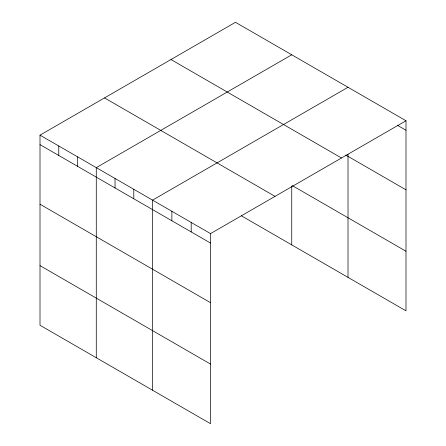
<?xml version="1.0" encoding="UTF-8"?>
<svg xmlns="http://www.w3.org/2000/svg" width="446" height="446" viewBox="0 0 446 446"><rect width="100%" height="100%" fill="white"/><g stroke="black" fill="none" stroke-linecap="round" stroke-linejoin="round"><path stroke-width="0.67" d="M348.014 154.283L348.014 277.379M40.006 135.149L210.529 233.604L210.529 423.7L40.006 325.251L40.006 135.149L235.471 22.3L405.994 120.749L405.994 310.851L241.331 215.78M291.745 54.791L96.28 167.64L96.28 357.737M348.014 87.277L152.554 200.126L152.554 390.228M210.529 233.604L405.994 120.749M397.793 125.499L405.994 130.232M345.672 155.007L405.994 189.834M170.969 59.541L341.491 157.99M292.331 185.625L405.994 251.249M104.509 97.908L275.031 196.363M40.006 144.632L210.529 243.081M40.006 204.235L210.529 302.689M40.006 265.643L210.529 364.098M291.745 185.976L291.745 244.887M191.206 222.442L191.206 231.926M171.877 211.287L171.877 220.77M133.794 189.299L133.794 198.782M115.035 178.467L115.035 187.95M77.52 156.808L77.52 166.291M58.766 145.981L58.766 155.464"/></g></svg>
